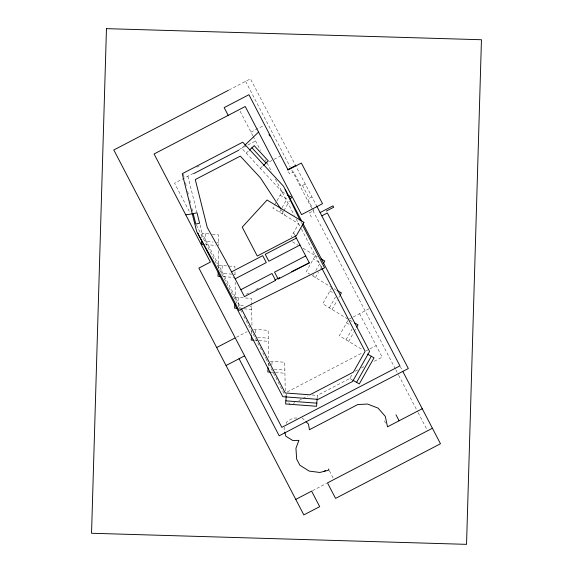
<?xml version="1.0" encoding="UTF-8"?>
<svg xmlns="http://www.w3.org/2000/svg" width="573" height="573" viewBox="0 0 573 573"><rect width="100%" height="100%" fill="white"/><g stroke="black" fill="none" stroke-linecap="round" stroke-linejoin="round"><path stroke-width="0.43" stroke-dasharray="2.87 2.15" d="M201.854 237.602L202.169 233.412L199.612 223.184M205.671 233.669L205.084 241.455L213.084 242.057M218.535 268.673L218.549 250.738M222.288 265.586L221.701 273.364L235.03 274.367M235.209 299.743L235.159 282.317M238.905 297.494L238.318 305.28L245.43 305.81M251.64 334.166L251.955 329.976M255.264 332.863L255.522 329.403M268.257 366.083L268.637 361.054M271.874 364.772L272.139 361.312M286.185 396.509L286.443 393.049M317.198 397.977L317.392 395.384L349.788 378.517L351.958 374.678M284.616 427.243L283.972 428.733L284.573 431.211M286.228 423.519L287.195 421.284L293.355 418.075L296.878 418.025M244.184 145.829L241.684 148.221L282.052 191.812L272.855 208.078L298.669 223.721L291.227 236.893M279.538 212.125L286.908 199.075L280.118 195.235M282.203 213.743L283.485 211.487M283.907 210.735L289.437 200.951M303.138 248.274L315.279 255.637L306.089 271.903L309.685 274.08M312.765 275.95L313.632 274.41M315.802 270.571L320.142 262.9L313.345 259.06M315.437 277.568L318.416 272.297M320.543 268.536L322.241 265.528M331.896 287.546L322.706 303.812L348.513 319.455L339.323 335.721L362.888 350.003M329.382 307.859L335.456 297.115M332.054 309.477L337.16 300.445M338.858 297.437L339.71 295.933M345.999 339.768L352.073 329.024M348.671 341.386L353.777 332.354M354.2 331.602L355.905 328.594M246.197 153.084L248.739 150.728M260.3 168.319L262.842 165.962M228.935 90.025L250.451 78.823L316.611 205.865M250.981 132.155L264.203 125.272M196.761 167.209L199.132 165.977M193.438 173.34L174.557 183.174L189.806 212.454M239.063 149.582L255.579 140.979M269.367 161.765L273.257 159.738M274.037 159.337L280.254 156.092M305.244 184.04L301.09 186.204L293.612 171.843L289.558 173.956L288.119 171.191M311.948 196.919L307.794 199.082L312.185 207.512M236.42 337.261L247.099 331.703M349.301 319.046L352.459 317.399M353.247 316.991L369.205 308.682M287.274 391.911L362.881 352.538M366.011 350.912L369.134 349.279M369.922 348.871L376.182 345.612M293.29 403.435L294.873 402.611M298.841 400.548L302.021 398.894M302.809 398.479L307.572 396M355.196 371.204L358.376 369.549M361.549 367.895L363.927 366.656M374.248 361.284L382.184 357.151L359.565 313.703M312.435 490.724L326.732 483.283M246.225 294.271L251.017 291.886M255.809 289.501L258.201 288.305M209.038 233.927L202.169 233.412L241.075 308.124M212.347 234.178L218.284 234.622L218.463 245.595M216.637 242.322L218.413 242.458M205.628 244.628L215.899 245.402M218.786 265.32L234.901 266.531L234.93 268.286M223.098 276.601L234.228 277.439M235.403 297.229L251.518 298.447L251.962 325.636M249.871 306.147L251.647 306.283M238.862 308.446L240.574 308.575M243.998 308.833L251.697 309.413M253.71 329.267L268.135 330.356L268.579 357.545M257.599 337.39L268.264 338.192M254.62 340.298L258.043 340.555M258.903 340.62L268.314 341.322M270.327 361.176L284.752 362.265L285.218 391.209M274.216 369.299L284.881 370.101M271.237 372.206L274.66 372.464M275.513 372.529L284.931 373.238M312.092 394.983L317.392 395.384M282.052 191.812L285.705 193.882M315.279 255.637L317.478 256.876M334.095 288.785L335.556 289.616M329.962 290.969L332.985 292.674M349.981 320.286L352.173 321.525M346.579 322.878L350.354 325.013M349.788 378.517L352.058 379.792M292.509 241.827L297.824 245.051M312.564 275.821L331.151 287.094M302.172 417.939L305.323 421.026M281.214 209.575L285.089 215.491M400.269 366.534L402.353 370.538M302.472 185.487L309.184 198.365M312.586 208.278L313.782 210.578L309.212 212.955L311.375 217.11M245.609 81.345L290.167 166.922M291.822 170.088L312.45 209.711M312.858 210.499L395.377 368.976M395.793 369.764L398.271 374.52M398.679 375.315L417.66 411.758M418.075 412.553L427.565 430.774M240.066 111.183L252.901 135.83M253.13 136.281L260.493 150.413M265.399 159.838L266.216 161.407M267.032 162.983L271.795 172.122M275.412 179.07L294.207 215.161M296.234 219.051L301.14 228.469M301.434 229.035L321.36 267.312M293.591 232.702L294.794 235.009M384.354 420.876L385.522 423.11M329.418 470.856L333.529 478.742M196.396 225.117L242.2 313.08M243.854 316.253L262.441 351.944M262.849 352.739L265.743 358.29M266.051 358.891L270.7 367.809M271.115 368.604L285.569 396.366M288.871 402.712L290.11 405.09M300.861 221.851L301.649 223.434M187.88 176.233L196.79 211.881M183.353 174.192L184.212 177.63M185.494 182.78L186.354 186.211M187.643 191.361L188.496 194.791M189.785 199.941L190.644 203.372M191.926 208.522L192.786 211.96M234.987 271.76L235.059 276.179"/><path stroke-width="0.86" d="M201.66 240.116L201.345 244.306L203.916 244.499M218.277 272.025L217.962 276.215L220.533 276.408M234.894 303.934L234.579 308.124L237.15 308.317M251.511 335.842L251.196 340.04L253.767 340.233M268.128 367.759L267.813 371.949L270.377 372.142M286.192 396.401L285.619 403.951L316.575 406.278L317.141 398.736M290.289 199.447L291.564 197.191L287.173 194.705M323.516 263.265L324.798 261.009L321.138 258.946M340.133 295.181L341.408 292.918L337.024 290.439M356.75 327.09L358.025 324.834L354.372 322.764M356.585 382.356L371.325 356.277M244.814 145.227L258.559 132.084M249.377 150.14L254.211 145.664L268.314 160.898L263.53 165.432M228.448 90.283L113.812 149.976L303.84 514.912L319.698 506.654L311.626 491.147L295.768 499.405M193.71 173.648L238.755 150.19M287.295 169.852L295.604 165.533M320.092 212.562L332.97 205.857L333.694 207.247L326.352 211.065M321.804 215.849L327.348 212.97L408.341 368.518L279.173 435.774L239.063 358.741M231.549 271.874L262.699 255.658L266.302 262.577L235.152 278.8M296.406 238.103L265.256 254.326L268.859 261.245L300.008 245.022M240.832 289.702L271.982 273.486L275.584 280.405L244.435 296.628L225.053 259.404L207.233 227.402L195.278 179.564L240.316 156.107L260.393 177.795L280.727 208.837M305.688 255.93L274.539 272.154L278.141 279.072L309.291 262.857L295.195 235.782M216.687 347.539L234.844 338.084M226.049 365.517L244.599 355.854M422.244 408.728L387.491 426.821L385.292 416.363L378.094 408.134L367.544 404.051L357.796 404.531L309.413 429.729L308.475 424.113L305.953 421.642M324.089 471.314L325.55 470.555M432.407 428.253L327.491 482.889L335.563 498.395L440.479 443.76L402.762 371.318M274.968 279.953L279.753 277.568M291.729 271.602L309.291 262.857M193.216 213.672L196.997 212.726L199.612 223.184L195.83 224.129L193.216 213.672L185.774 214.854M285.855 400.835L316.812 403.163M367.458 354.093L374.04 357.81L359.3 383.889L352.717 380.164M251.919 147.784L266.08 163.076M316.833 206.294L399.918 365.861L281.83 427.358L198.888 268.078L210.37 262.097L154.073 153.972L245.237 106.499L301.541 214.624L322.52 203.702L301.355 163.054L288.09 169.952L248.918 94.724L224.172 107.617L228.204 115.366M269.002 134.476L269.797 136.009M285.268 189.548L301.713 221.135M302.938 223.477L369.571 351.442L352.617 381.439L318.208 399.36L282.79 396.688L198.494 234.801L198.086 233.161M321.768 268.085L365.13 351.364L353.391 372.142L309.85 394.811L285.247 392.963L241.477 308.904M395.993 414.816L399.095 420.783M328.472 469.029L329.009 470.068L319.877 472.467L309.191 471.085L299.872 465.24L296.664 459.08L295.94 448.251L298.913 440.365L292.746 440.494L285.784 436.168L284.781 432.035M300.073 220.276L283.621 186.347L242.737 142.19L182.235 173.691L196.697 231.571L215.169 264.733L238.962 310.437L324.54 267.813L302.437 225.017M106.463 28.65L91.544 533.262L466.544 544.35L481.456 39.738L106.463 28.65M303.926 222.345L296.42 235.625L257.256 256.024L242.221 227.159L267.082 200.013L303.926 222.345"/></g></svg>
